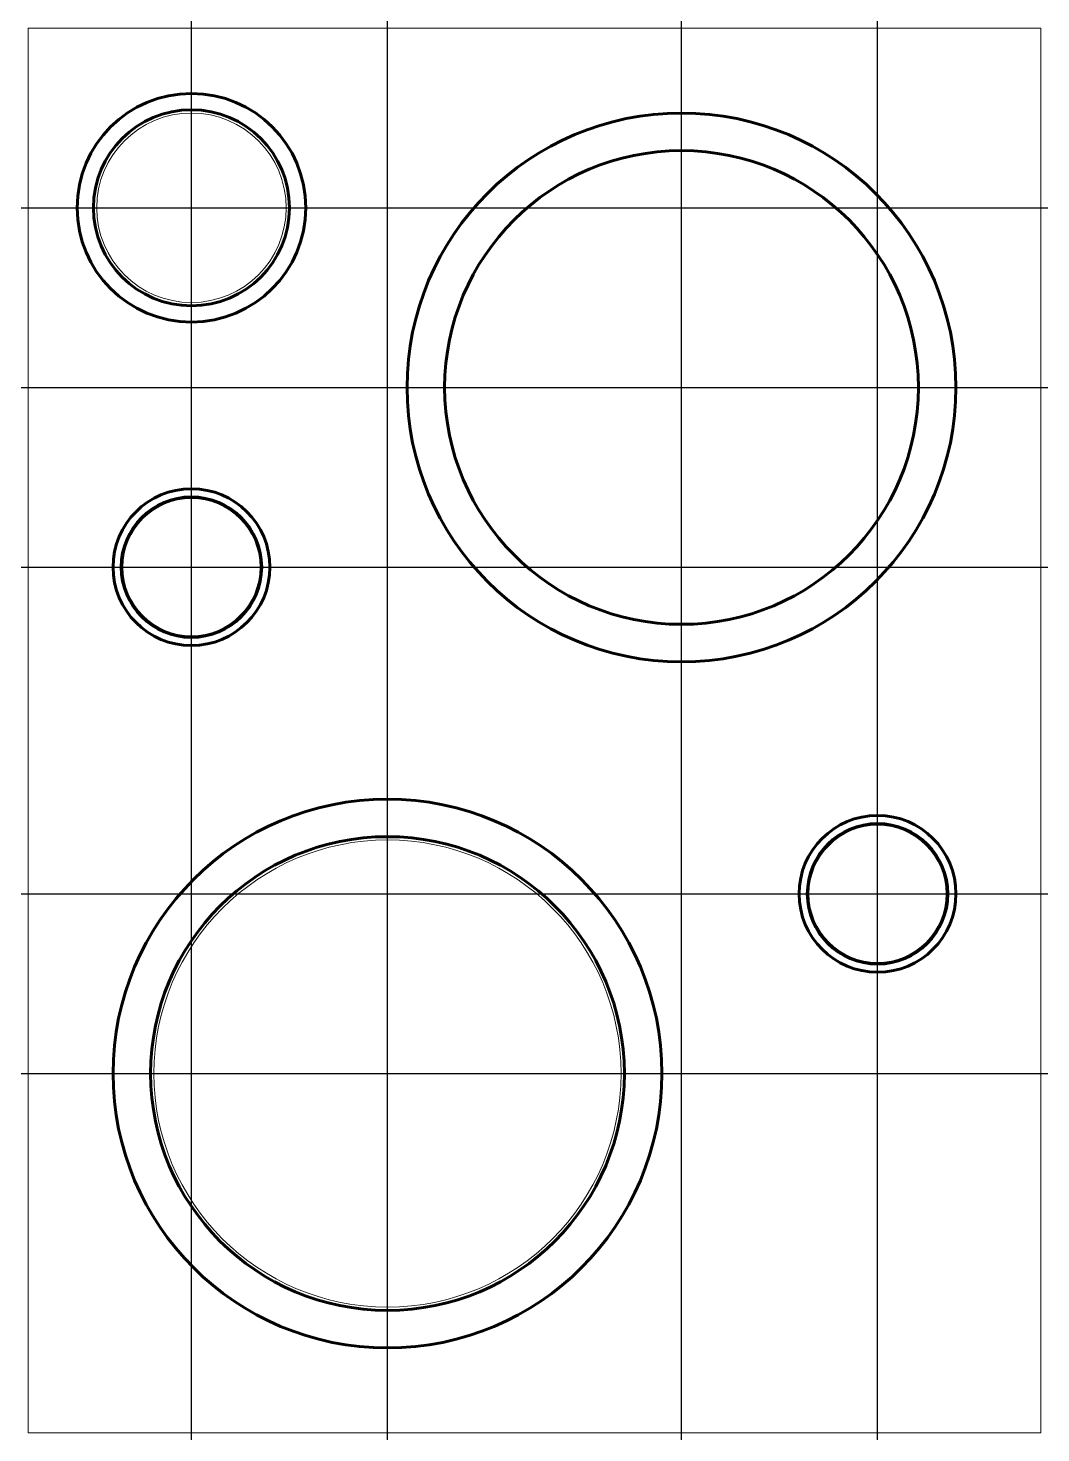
# Model space of a CAD drawing. Header units: millimetres. Extents: x 0 to 310, y 0 to 430.
import ezdxf

# ---------------------------------------------------------------- set-up
doc = ezdxf.new("R2010")
doc.units = ezdxf.units.MM
for name, pattern in [('K5LT32768', [0]), ('K5LT_AXLED', [12, 7.5, -1.5, 1.5, -1.5]), ('K5LT_BASIC', [0]), ('K5LT_THIN', [0])]:
    doc.linetypes.add(name, pattern=pattern)

# ---------------------------------------------------------------- blocks, each defined once
blk = doc.blocks.new('U0')
at = {"color": 30, "linetype": 'K5LT_AXLED', "lineweight": 18, "true_color": 0xff8000}
for q in [(200, 412), (108, 320), (292, 320), (200, 228)]:
    blk.add_line((200, 320), q, dxfattribs=at)
blk = doc.blocks.new('U1')
at = {"color": 30, "linetype": 'K5LT_AXLED', "lineweight": 18, "true_color": 0xff8000}
for q in [(49.99995, 389), (35.99995, 375), (49.99995, 361), (63.99995, 375)]:
    blk.add_line((49.99995, 375), q, dxfattribs=at)
blk = doc.blocks.new('U2')
at = {"color": 30, "linetype": 'K5LT_AXLED', "lineweight": 18, "true_color": 0xff8000}
for q in [(49.99995, 292), (22.99995, 265), (49.99995, 238), (76.99995, 265)]:
    blk.add_line((49.99995, 265), q, dxfattribs=at)
blk = doc.blocks.new('U3')
at = {"color": 30, "linetype": 'K5LT_AXLED', "lineweight": 18, "true_color": 0xff8000}
for q in [(110, 202), (18, 110), (110, 18), (202, 110)]:
    blk.add_line((110, 110), q, dxfattribs=at)
blk = doc.blocks.new('U4')
at = {"color": 30, "linetype": 'K5LT_AXLED', "lineweight": 18, "true_color": 0xff8000}
for q in [(260, 192), (233, 165), (260, 138), (287, 165)]:
    blk.add_line((260, 165), q, dxfattribs=at)

msp = doc.modelspace()

# ---------------------------------------------------------------- linework, layer by layer
at = {"color": 7, "linetype": 'K5LT32768', "lineweight": 18}
for p, q in [((310, 430), (0, 430)), ((0, 430), (0, 0)), ((310, 0), (310, 430)), ((0, 0), (310, 0))]:
    msp.add_line(p, q, dxfattribs=at)
at = {"color": 232, "true_color": 0xc52b79}
for p, direction in [((49.99995, 345.164), (0, 1)), ((110, 200), (0, 1)), ((200, 410), (0, 1)), ((260, 189.863), (0, 1)), ((20, 375), (1, 0)), ((110, 320), (1, 0)), ((25, 265), (1, 0)), ((235, 165), (1, 0)), ((20, 110), (1, 0))]:
    msp.add_xline(p, direction, dxfattribs=at)
at = {"color": 150, "linetype": 'K5LT_BASIC', "lineweight": 60, "true_color": 0x0080ff}
for centre, radius in [((49.99995, 375), 35), ((49.99995, 375), 30), ((200, 320), 84), ((200, 320), 72.5), ((49.99995, 265), 24), ((49.99995, 265), 21.5), ((110, 110), 84), ((260, 165), 24), ((260, 165), 21.5), ((110, 110), 72.5)]:
    msp.add_circle(centre, radius, dxfattribs=at)
at = {"color": 7, "linetype": 'K5LT_THIN', "lineweight": 18}
for centre, radius in [((49.99995, 375), 29), ((49.99995, 265), 21), ((260, 165), 21), ((110, 110), 71.5)]:
    msp.add_circle(centre, radius, dxfattribs=at)

# ---------------------------------------------------------------- block references
for name in ['U0', 'U1', 'U2', 'U3', 'U4']:
    msp.add_blockref(name, (0, 0))

doc.saveas('drawing.dxf')
